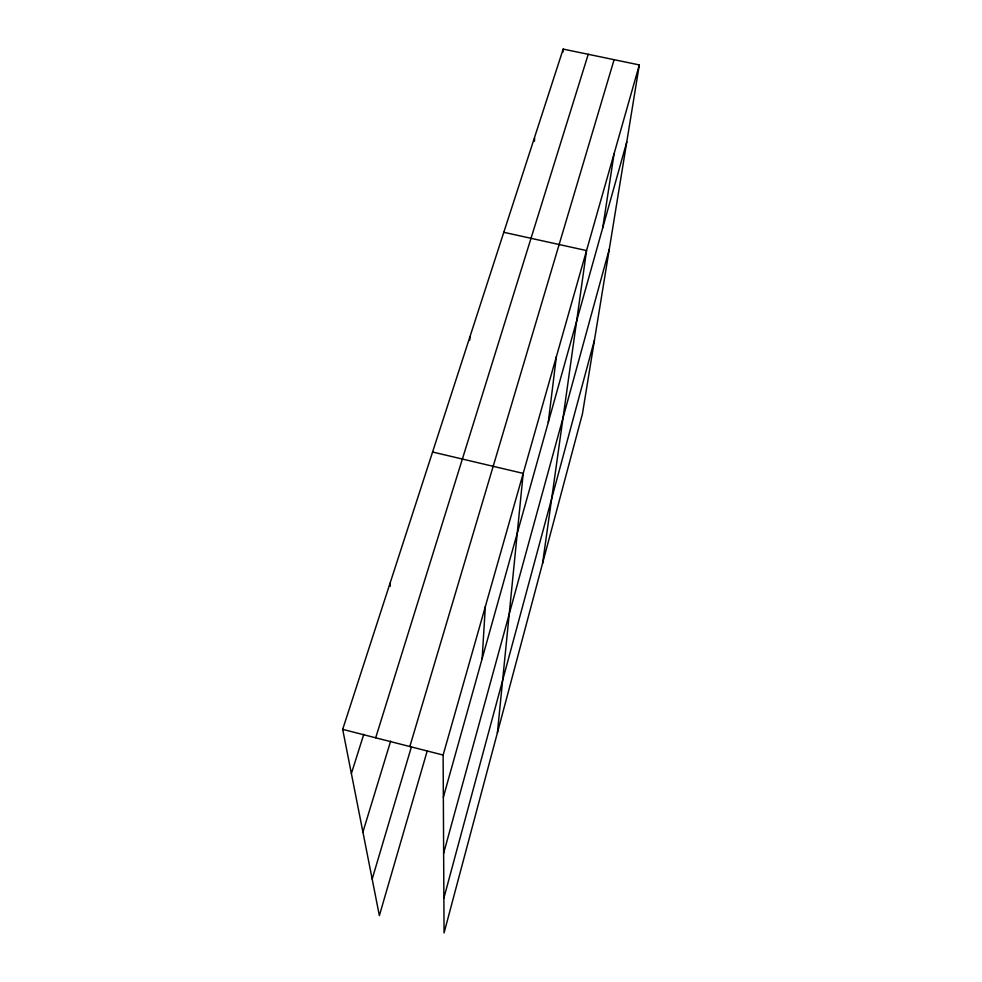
<?xml version="1.0" encoding="UTF-8"?>
<svg xmlns="http://www.w3.org/2000/svg" width="982" height="982" viewBox="0 0 982 982"><rect width="100%" height="100%" fill="white"/><g stroke="black" fill="none" stroke-linecap="round" stroke-linejoin="round"><path stroke-width="1.47" d="M469.801 339.993L469.875 336.949M482.15 658.677L485.341 606.557M534.404 141.322L534.65 138.266M562.882 52.144L563.177 49.1L639.319 64.922L582.461 413.717L444.06 932.9L443.127 755.048L639.319 64.922M497.408 732.793L523.197 473.398L432.583 452.015M548.251 422.469L556.377 356.662M542.592 563.263L586.549 250.57L503.803 232.304M602.715 227.861L614.081 153.708M443.876 898.064L594.466 340.03M443.643 853.211L609.27 249.219M443.348 797.298L626.762 141.948M427.121 751.279L379.371 915.605L342.681 729.368L563.177 49.1M409.838 746.529L614.106 59.681M372.178 879.05L411.421 746.811M362.91 832.049L390.664 741.079M375.689 737.801L588.23 54.305M351.384 773.521L363.782 734.278M342.681 729.368L443.127 755.048M390.063 583.185L390.308 586.168"/></g></svg>
